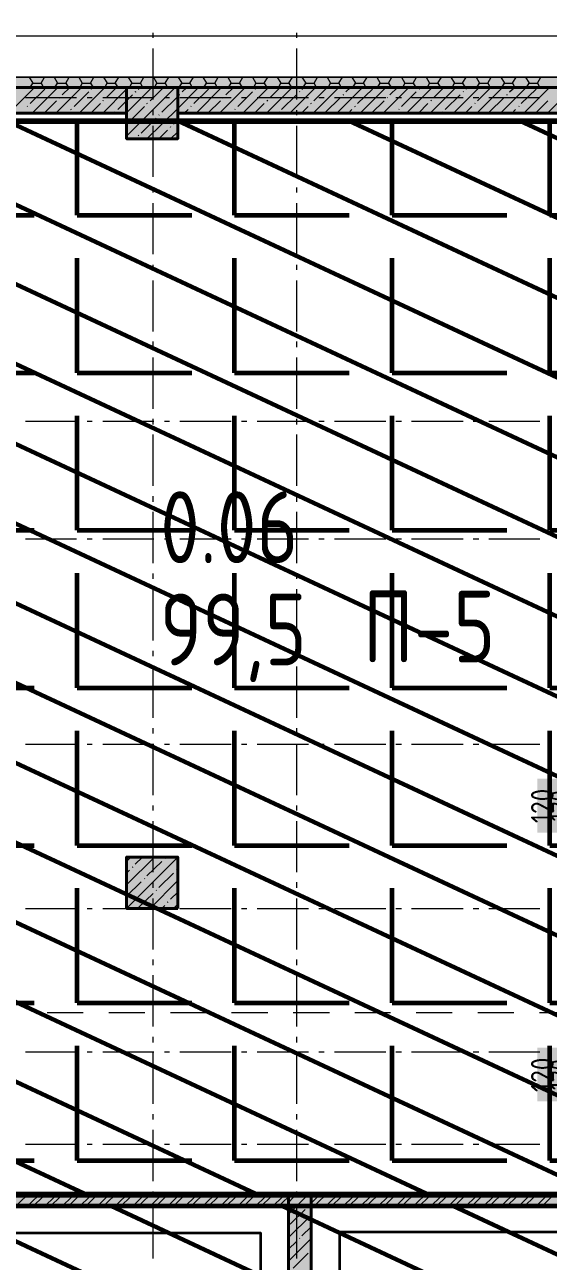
# Model space of a CAD drawing. Header units: millimetres. Extents: x -164500 to 426394, y -23753 to 102118.
# Drawn here: x -51586 to -46479, y 10530 to 22590 of the extents above; entities that cross this region are included whole.
import ezdxf

# ---------------------------------------------------------------- set-up
doc = ezdxf.new("R2010")
doc.units = ezdxf.units.MM
for name, color, linetype, lineweight in [('0) шлифовка', 5, 'Continuous', 60), ('192 подвал стенки 0.2м гидроиз', 6, 'Continuous', 60), ('389 П-1', 210, 'Continuous', 35), ('414 скб подвал', 160, 'Continuous', 60)]:
    doc.layers.add(name, color=color, linetype=linetype, lineweight=lineweight)
doc.layers.add('PDF _Геометрия', color=7, linetype='Continuous', true_color=0x1f1f1f)
doc.layers.add('PDF _Сплошная заливка', color=7, linetype='Continuous', true_color=0xffffff)
doc.layers.add('PDF _Текст', color=7, linetype='Continuous')
doc.styles.get("Standard").update_dxf_attribs({"font": 'ГОСТ тип А.ttf'})
doc.styles.add('СПДС', font='ГОСТ тип А.ttf', dxfattribs={"width": 0.9})
doc.linetypes.add('зигзаг', pattern='A,0.00254,-5.08,[131,ltypeshp.shx,S=5.08,R=0,X=-5.08,Y=0],-10.16,[131,ltypeshp.shx,S=5.08,R=180,X=5.08,Y=0],-5.08', length=20.32254)
pattern_1 = [(155, (205553.1, 26879), (-297.8825, -638.811), [])]

msp = doc.modelspace()

# ---------------------------------------------------------------- hatches: boundary and pattern name
at = {"layer": '0) шлифовка', "true_color": 0x2776bb}
h = msp.add_hatch(dxfattribs=at)
h.set_pattern_fill('ANSI31', color=152, scale=222, angle=110)
h.set_pattern_definition(pattern_1)
h.paths.add_polyline_path([(-45805.689, 11171.427), (-55345.934, 11171.427), (-55345.934, 21656.377), (-45805.689, 21656.377)])
h = msp.add_hatch(dxfattribs=at)
h.set_pattern_fill('ANSI31', color=152, scale=222, angle=110)
h.set_pattern_definition(pattern_1)
h.paths.add_polyline_path([(-31300.449, 966.076), (-66546.826, 966.076), (-66546.826, 11069.754), (-31300.449, 11069.754)])
at = {"layer": '414 скб подвал'}
h = msp.add_hatch(dxfattribs=at)
h.set_pattern_fill('ANGLE', color=256, scale=220)
h.set_pattern_definition([(0, (205553.1, 26879), (0, 1536.7), [1117.6, -419.1]), (90, (205553.1, 26879), (-1536.7, 9e-14), [1117.6, -419.1])])
h.paths.add_polyline_path([(-45805.689, 11171.427), (-55345.934, 11171.427), (-55345.934, 21656.377), (-45805.689, 21656.377)])
at = {"layer": 'PDF _Сплошная заливка', "linetype": 'зигзаг', "transparency": 33554559}
h = msp.add_hatch(color=256, dxfattribs=at)
h.paths.add_polyline_path([(-50592.757, 21728.394), (-50592.757, 21978.339), (-53448.052, 21978.339), (-53448.052, 21728.394)])
h.paths.add_polyline_path([(-50092.869, 21978.339), (-50092.869, 21728.394), (-45792.98, 21728.394), (-45792.98, 21978.339)])
h = msp.add_hatch(color=256, dxfattribs=at)
h.paths.add_polyline_path([(-49012.601, 9671.761), (-48792.328, 9671.761), (-48792.328, 11171.427), (-49012.601, 11171.427)])
h.paths.add_polyline_path([(-48792.328, 8167.859), (-49012.601, 8167.859), (-49012.601, 2965.63), (-48792.328, 2965.63)])
h = msp.add_hatch(color=256, dxfattribs=at)
h.paths.add_polyline_path([(-45572.69, 11052.809), (-45572.69, 11171.427), (-48792.311, 11171.427), (-48792.311, 11052.809)])
h.paths.add_polyline_path([(-44471.241, 11171.427), (-44471.241, 11052.809), (-44208.588, 11052.809), (-44208.588, 11171.427)])

# ---------------------------------------------------------------- linework, layer by layer
at = {"layer": '0) шлифовка'}
for points in [[(-45805.689, 11171.427), (-55345.934, 11171.427), (-55345.934, 21656.377), (-45805.689, 21656.377)], [(-31300.449, 966.076), (-66546.826, 966.076), (-66546.826, 11069.754), (-31300.449, 11069.754)]]:
    msp.add_lwpolyline(points, close=True, dxfattribs=at)
at = {"layer": '192 подвал стенки 0.2м гидроиз'}
for points in [[(-55358.643, 13971.65), (-55358.643, 21647.904), (-45792.98, 21647.904), (-45792.98, 19027.945)], [(-45792.98, 12802.419), (-45792.98, 11184.136), (-55358.643, 11184.136), (-55358.643, 11891.605)]]:
    msp.add_lwpolyline(points, dxfattribs=at)
at = {"layer": '389 П-1'}
for points in [[(-49283.475, 9751.818), (-49283.475, 10802.625), (-62030.886, 10802.625)], [(-48510.899, 9751.818), (-48510.899, 10816.268), (-31637.678, 10816.268), (-31637.678, 1118.543), (-48510.899, 1118.543), (-48510.899, 8371.204)]]:
    msp.add_lwpolyline(points, dxfattribs=at)
at = {"layer": 'PDF _Геометрия', "color": 7, "lineweight": 9}
for points in [[(-71350.84, 7718.807), (-67296.659, 7718.807), (-67296.659, -37.938), (-30550.617, -37.938), (-30550.617, 22478.227), (-35710.483, 22478.227), (-44399.223, 22478.227), (-62594.318, 22478.227), (-62594.318, 28184.582), (-71410.148, 28184.582), (-71410.148, 27782.129)], [(-50334.34, 22461.282), (-50334.34, 22512.118)], [(-48932.11, 22461.282), (-48932.11, 22512.118)], [(-50334.34, 21859.721), (-50334.34, 22359.61)], [(-48932.11, 21859.721), (-48932.11, 22359.61)], [(-53448.052, 21978.339), (-31050.505, 21978.339), (-31050.505, 461.951), (-66805.243, 461.951)], [(-51579.825, 21880.903), (-51079.937, 21880.903)], [(-50978.264, 21880.903), (-50927.428, 21880.903)], [(-50825.756, 21880.903), (-50325.867, 21880.903)], [(-50224.195, 21880.903), (-50173.359, 21880.903)], [(-50071.687, 21880.903), (-49571.798, 21880.903)], [(-49470.126, 21880.903), (-49419.29, 21880.903)], [(-49317.618, 21880.903), (-48817.729, 21880.903)], [(-48716.057, 21880.903), (-48665.221, 21880.903)], [(-48563.549, 21880.903), (-48063.66, 21880.903)], [(-47966.224, 21880.903), (-47911.152, 21880.903)], [(-47813.716, 21880.903), (-47309.591, 21880.903)], [(-47212.155, 21880.903), (-47157.083, 21880.903)], [(-47059.647, 21880.903), (-46559.758, 21880.903)], [(-50334.34, 21707.213), (-50334.34, 21758.049)], [(-48932.11, 21707.213), (-48932.11, 21758.049)], [(-50334.34, 21105.652), (-50334.34, 21605.54)], [(-48932.11, 21105.652), (-48932.11, 21605.54)], [(-50334.34, 20953.144), (-50334.34, 21003.98)], [(-48932.11, 20953.144), (-48932.11, 21003.98)], [(-50334.34, 20351.583), (-50334.34, 20851.471)], [(-48932.11, 20351.583), (-48932.11, 20851.471)], [(-50334.34, 20199.074), (-50334.34, 20249.911)], [(-48932.11, 20199.074), (-48932.11, 20249.911)], [(-50334.34, 19597.514), (-50334.34, 20097.402)], [(-48932.11, 19597.514), (-48932.11, 20097.402)], [(-50334.34, 19445.005), (-50334.34, 19500.078)], [(-48932.11, 19445.005), (-48932.11, 19500.078)], [(-50334.34, 18843.445), (-50334.34, 19343.333)], [(-48932.11, 18843.445), (-48932.11, 19343.333)], [(-51579.825, 18724.827), (-51079.937, 18724.827)], [(-50978.264, 18724.827), (-50927.428, 18724.827)], [(-50825.756, 18724.827), (-50325.867, 18724.827)], [(-50334.34, 18690.936), (-50334.34, 18746.009)], [(-50224.195, 18724.827), (-50173.359, 18724.827)], [(-50071.687, 18724.827), (-49571.798, 18724.827)], [(-49470.126, 18724.827), (-49419.29, 18724.827)], [(-49317.618, 18724.827), (-48817.729, 18724.827)], [(-48932.11, 18690.936), (-48932.11, 18746.009)], [(-48716.057, 18724.827), (-48665.221, 18724.827)], [(-48563.549, 18724.827), (-48063.66, 18724.827)], [(-47966.224, 18724.827), (-47911.152, 18724.827)], [(-47813.716, 18724.827), (-47309.591, 18724.827)], [(-47212.155, 18724.827), (-47157.083, 18724.827)], [(-47059.647, 18724.827), (-46559.758, 18724.827)], [(-50334.34, 18093.612), (-50334.34, 18593.5)], [(-48932.11, 18093.612), (-48932.11, 18593.5)], [(-50334.34, 17936.867), (-50334.34, 17991.94)], [(-48932.11, 17936.867), (-48932.11, 17991.94)], [(-50334.34, 17339.543), (-50334.34, 17839.431)], [(-48932.11, 17339.543), (-48932.11, 17839.431)], [(-51579.825, 17576.778), (-51079.937, 17576.778)], [(-50978.264, 17576.778), (-50927.428, 17576.778)], [(-50825.756, 17576.778), (-50325.867, 17576.778)], [(-50224.195, 17576.778), (-50173.359, 17576.778)], [(-50071.687, 17576.778), (-49571.798, 17576.778)], [(-49470.126, 17576.778), (-49419.29, 17576.778)], [(-49317.618, 17576.778), (-48817.729, 17576.778)], [(-48716.057, 17576.778), (-48665.221, 17576.778)], [(-48563.549, 17576.778), (-48063.66, 17576.778)], [(-47966.224, 17576.778), (-47911.152, 17576.778)], [(-47813.716, 17576.778), (-47309.591, 17576.778)], [(-47212.155, 17576.778), (-47157.083, 17576.778)], [(-47059.647, 17576.778), (-46559.758, 17576.778)], [(-50334.34, 17187.034), (-50334.34, 17237.87)], [(-48932.11, 17187.034), (-48932.11, 17237.87)], [(-50334.34, 16585.474), (-50334.34, 17085.362)], [(-48932.11, 16585.474), (-48932.11, 17085.362)], [(-50334.34, 16432.965), (-50334.34, 16483.801)], [(-48932.11, 16432.965), (-48932.11, 16483.801)], [(-50334.34, 15831.404), (-50334.34, 16331.293)], [(-48932.11, 15831.404), (-48932.11, 16331.293)], [(-50334.34, 15678.896), (-50334.34, 15729.732)], [(-48932.11, 15678.896), (-48932.11, 15729.732)], [(-51579.825, 15572.987), (-51079.937, 15572.987)], [(-50978.264, 15572.987), (-50927.428, 15572.987)], [(-50825.756, 15572.987), (-50325.867, 15572.987)], [(-50334.34, 15077.335), (-50334.34, 15577.224)], [(-50224.195, 15572.987), (-50173.359, 15572.987)], [(-50071.687, 15572.987), (-49571.798, 15572.987)], [(-49470.126, 15572.987), (-49419.29, 15572.987)], [(-49317.618, 15572.987), (-48817.729, 15572.987)], [(-48932.11, 15077.335), (-48932.11, 15577.224)], [(-48716.057, 15572.987), (-48665.221, 15572.987)], [(-48563.549, 15572.987), (-48063.66, 15572.987)], [(-47966.224, 15572.987), (-47911.152, 15572.987)], [(-47813.716, 15572.987), (-47309.591, 15572.987)], [(-47212.155, 15572.987), (-47157.083, 15572.987)], [(-47059.647, 15572.987), (-46559.758, 15572.987)], [(-50334.34, 14924.827), (-50334.34, 14975.663)], [(-48932.11, 14924.827), (-48932.11, 14975.663)], [(-50334.34, 14323.266), (-50334.34, 14823.155)], [(-48932.11, 14323.266), (-48932.11, 14823.155)], [(-50334.34, 14170.758), (-50334.34, 14225.83)], [(-48932.11, 14170.758), (-48932.11, 14225.83)], [(-50334.34, 13569.197), (-50334.34, 14069.086)], [(-48932.11, 13569.197), (-48932.11, 14069.086)], [(-51579.825, 13971.65), (-51079.937, 13971.65)], [(-50978.264, 13971.65), (-50927.428, 13971.65)], [(-50825.756, 13971.65), (-50325.867, 13971.65)], [(-50224.195, 13971.65), (-50173.359, 13971.65)], [(-50071.687, 13971.65), (-49571.798, 13971.65)], [(-49470.126, 13971.65), (-49419.29, 13971.65)], [(-49317.618, 13971.65), (-48817.729, 13971.65)], [(-48716.057, 13971.65), (-48665.221, 13971.65)], [(-48563.549, 13971.65), (-48063.66, 13971.65)], [(-47966.224, 13971.65), (-47911.152, 13971.65)], [(-47813.716, 13971.65), (-47309.591, 13971.65)], [(-47212.155, 13971.65), (-47157.083, 13971.65)], [(-47059.647, 13971.65), (-46559.758, 13971.65)], [(-50334.34, 13416.689), (-50334.34, 13471.761)], [(-48932.11, 13416.689), (-48932.11, 13471.761)], [(-50334.34, 12819.364), (-50334.34, 13319.253)], [(-48932.11, 12819.364), (-48932.11, 13319.253)], [(-50334.34, 12662.62), (-50334.34, 12717.692)], [(-48932.11, 12662.62), (-48932.11, 12717.692)], [(-51579.825, 12573.656), (-51079.937, 12573.656)], [(-50978.264, 12573.656), (-50927.428, 12573.656)], [(-50825.756, 12573.656), (-50325.867, 12573.656)], [(-50334.34, 12065.295), (-50334.34, 12565.184)], [(-50224.195, 12573.656), (-50173.359, 12573.656)], [(-50071.687, 12573.656), (-49571.798, 12573.656)], [(-49470.126, 12573.656), (-49419.29, 12573.656)], [(-49317.618, 12573.656), (-48817.729, 12573.656)], [(-48932.11, 12065.295), (-48932.11, 12565.184)], [(-48716.057, 12573.656), (-48665.221, 12573.656)], [(-48563.549, 12573.656), (-48063.66, 12573.656)], [(-47966.224, 12573.656), (-47911.152, 12573.656)], [(-47813.716, 12573.656), (-47309.591, 12573.656)], [(-47212.155, 12573.656), (-47157.083, 12573.656)], [(-47059.647, 12573.656), (-46559.758, 12573.656)], [(-50334.34, 11912.787), (-50334.34, 11963.623)], [(-48932.11, 11912.787), (-48932.11, 11963.623)], [(-50334.34, 11311.226), (-50334.34, 11811.115)], [(-48932.11, 11311.226), (-48932.11, 11811.115)], [(-51579.825, 11671.315), (-51079.937, 11671.315)], [(-50978.264, 11671.315), (-50927.428, 11671.315)], [(-50825.756, 11671.315), (-50325.867, 11671.315)], [(-50224.195, 11671.315), (-50173.359, 11671.315)], [(-50071.687, 11671.315), (-49571.798, 11671.315)], [(-49470.126, 11671.315), (-49419.29, 11671.315)], [(-49317.618, 11671.315), (-48817.729, 11671.315)], [(-48716.057, 11671.315), (-48665.221, 11671.315)], [(-48563.549, 11671.315), (-48063.66, 11671.315)], [(-47966.224, 11671.315), (-47911.152, 11671.315)], [(-47813.716, 11671.315), (-47309.591, 11671.315)], [(-47212.155, 11671.315), (-47157.083, 11671.315)], [(-47059.647, 11671.315), (-46559.758, 11671.315)], [(-50334.34, 11158.718), (-50334.34, 11209.554)], [(-48932.11, 11158.718), (-48932.11, 11209.554)], [(-51579.825, 11069.754), (-51079.937, 11069.754)], [(-50978.264, 11069.754), (-50927.428, 11069.754)], [(-50825.756, 11069.754), (-50325.867, 11069.754)], [(-50334.34, 10557.157), (-50334.34, 11057.045)], [(-50224.195, 11069.754), (-50173.359, 11069.754)], [(-50071.687, 11069.754), (-49571.798, 11069.754)], [(-49470.126, 11069.754), (-49419.29, 11069.754)], [(-49317.618, 11069.754), (-48817.729, 11069.754)], [(-48932.11, 10557.157), (-48932.11, 11057.045)], [(-48716.057, 11069.754), (-48665.221, 11069.754)], [(-48563.549, 11069.754), (-48063.66, 11069.754)], [(-47966.224, 11069.754), (-47911.152, 11069.754)], [(-47813.716, 11069.754), (-47309.591, 11069.754)], [(-47212.155, 11069.754), (-47157.083, 11069.754)], [(-47059.647, 11069.754), (-46559.758, 11069.754)]]:
    msp.add_lwpolyline(points, dxfattribs=at)
msp.add_lwpolyline([(-30948.833, 22080.011), (-30948.833, 461.951), (-30948.833, 22080.011), (-31050.505, 22080.011), (-62992.534, 22080.011), (-31050.505, 22080.011)], close=True, dxfattribs=at)
at = {"layer": 'PDF _Геометрия', "color": 251, "lineweight": 9, "true_color": 0x4a4a4a}
for points in [[(-51541.698, 22080.011), (-51507.807, 22020.702), (-51427.317, 22020.702), (-51401.899, 21978.339)], [(-51427.317, 22020.702), (-51393.426, 22080.011)], [(-51300.226, 22080.011), (-51266.336, 22020.702), (-51185.845, 22020.702), (-51160.427, 21978.339)], [(-51185.845, 22020.702), (-51151.954, 22080.011)], [(-51058.755, 22080.011), (-51024.864, 22020.702), (-50944.374, 22020.702), (-50918.955, 21978.339)], [(-50944.374, 22020.702), (-50910.483, 22080.011)], [(-50817.283, 22080.011), (-50783.392, 22020.702), (-50702.902, 22020.702), (-50677.484, 21978.339)], [(-50702.902, 22020.702), (-50669.011, 22080.011)], [(-50575.812, 22080.011), (-50541.921, 22020.702), (-50457.194, 22020.702), (-50436.012, 21978.339)], [(-50457.194, 22020.702), (-50423.303, 22080.011)], [(-50330.104, 22080.011), (-50296.213, 22020.702), (-50215.722, 22020.702), (-50194.541, 21978.339)], [(-50215.722, 22020.702), (-50181.832, 22080.011)], [(-50088.632, 22080.011), (-50054.741, 22020.702), (-49974.251, 22020.702), (-49953.069, 21978.339)], [(-49974.251, 22020.702), (-49940.36, 22080.011)], [(-49847.161, 22080.011), (-49813.27, 22020.702), (-49732.779, 22020.702), (-49707.361, 21978.339)], [(-49732.779, 22020.702), (-49698.889, 22080.011)], [(-49605.689, 22080.011), (-49571.798, 22020.702), (-49491.308, 22020.702), (-49465.89, 21978.339)], [(-49491.308, 22020.702), (-49457.417, 22080.011)], [(-49364.217, 22080.011), (-49330.327, 22020.702), (-49249.836, 22020.702), (-49224.418, 21978.339)], [(-49249.836, 22020.702), (-49215.945, 22080.011)], [(-49122.746, 22080.011), (-49088.855, 22020.702), (-49008.365, 22020.702), (-48982.947, 21978.339)], [(-49008.365, 22020.702), (-48974.474, 22080.011)], [(-48881.274, 22080.011), (-48843.147, 22020.702), (-48762.657, 22020.702), (-48741.475, 21978.339)], [(-48762.657, 22020.702), (-48728.766, 22080.011)], [(-48635.566, 22080.011), (-48601.676, 22020.702), (-48521.185, 22020.702), (-48500.003, 21978.339)], [(-48521.185, 22020.702), (-48487.294, 22080.011)], [(-48394.095, 22080.011), (-48360.204, 22020.702), (-48279.714, 22020.702), (-48258.532, 21978.339)], [(-48279.714, 22020.702), (-48245.823, 22080.011)], [(-48152.623, 22080.011), (-48118.733, 22020.702), (-48038.242, 22020.702), (-48012.824, 21978.339)], [(-48038.242, 22020.702), (-48004.351, 22080.011)], [(-47911.152, 22080.011), (-47877.261, 22020.702), (-47796.77, 22020.702), (-47771.352, 21978.339)], [(-47796.77, 22020.702), (-47762.88, 22080.011)], [(-47669.68, 22080.011), (-47635.789, 22020.702), (-47555.299, 22020.702), (-47529.881, 21978.339)], [(-47555.299, 22020.702), (-47521.408, 22080.011)], [(-47428.209, 22080.011), (-47394.318, 22020.702), (-47313.827, 22020.702), (-47288.409, 21978.339)], [(-47313.827, 22020.702), (-47279.937, 22080.011)], [(-47182.501, 22080.011), (-47148.61, 22020.702), (-47068.119, 22020.702), (-47046.938, 21978.339)], [(-47068.119, 22020.702), (-47034.229, 22080.011)], [(-46941.029, 22080.011), (-46907.138, 22020.702), (-46826.648, 22020.702), (-46805.466, 21978.339)], [(-46826.648, 22020.702), (-46792.757, 22080.011)], [(-46699.557, 22080.011), (-46665.667, 22020.702), (-46585.176, 22020.702), (-46559.758, 21978.339)], [(-46585.176, 22020.702), (-46551.285, 22080.011)], [(-51533.225, 21978.339), (-51507.807, 22020.702)], [(-51291.754, 21978.339), (-51266.336, 22020.702)], [(-51046.046, 21978.339), (-51024.864, 22020.702)], [(-50804.574, 21978.339), (-50783.392, 22020.702)], [(-50563.103, 21978.339), (-50541.921, 22020.702)], [(-50321.631, 21978.339), (-50296.213, 22020.702)], [(-50080.159, 21978.339), (-50054.741, 22020.702)], [(-49838.688, 21978.339), (-49813.27, 22020.702)], [(-49597.216, 21978.339), (-49571.798, 22020.702)], [(-49351.508, 21978.339), (-49330.327, 22020.702)], [(-49110.037, 21978.339), (-49088.855, 22020.702)], [(-48868.565, 21978.339), (-48843.147, 22020.702)], [(-48627.094, 21978.339), (-48601.676, 22020.702)], [(-48385.622, 21978.339), (-48360.204, 22020.702)], [(-48144.151, 21978.339), (-48118.733, 22020.702)], [(-47898.443, 21978.339), (-47877.261, 22020.702)], [(-47656.971, 21978.339), (-47635.789, 22020.702)], [(-47415.5, 21978.339), (-47394.318, 22020.702)], [(-47174.028, 21978.339), (-47148.61, 22020.702)], [(-46932.556, 21978.339), (-46907.138, 22020.702)], [(-46691.085, 21978.339), (-46665.667, 22020.702)]]:
    msp.add_lwpolyline(points, dxfattribs=at)
at = {"layer": 'PDF _Геометрия', "color": 7, "lineweight": 40}
for points in [[(-50092.869, 21728.394), (-45792.98, 21728.394), (-45792.98, 21978.339), (-53448.052, 21978.339)], [(-53448.052, 21728.394), (-50592.757, 21728.394)]]:
    msp.add_lwpolyline(points, dxfattribs=at)
at = {"layer": 'PDF _Геометрия', "lineweight": 9}
for points in [[(-51740.806, 21728.394), (-51490.862, 21978.339)], [(-51533.225, 21821.594), (-51389.19, 21961.393)], [(-51512.044, 21728.394), (-51262.099, 21978.339)], [(-51283.281, 21728.394), (-51033.337, 21978.339)], [(-51219.736, 21906.321), (-51147.718, 21978.339)], [(-51054.518, 21728.394), (-50804.574, 21978.339)], [(-50935.901, 21961.393), (-50931.665, 21969.866)], [(-50825.756, 21728.394), (-50592.757, 21961.393), (-50575.812, 21978.339)], [(-50791.865, 21876.666), (-50690.193, 21978.339)], [(-50596.993, 21728.394), (-50592.757, 21732.631), (-50347.049, 21978.339)], [(-50592.757, 21503.868), (-50118.287, 21978.339)], [(-50478.376, 21961.393), (-50461.43, 21978.339)], [(-50393.649, 21478.45), (-50092.869, 21774.994), (-49889.524, 21978.339)], [(-50363.995, 21847.012), (-50232.668, 21978.339)], [(-50050.505, 21935.975), (-50003.905, 21978.339)], [(-49936.124, 21821.594), (-49792.088, 21961.393)], [(-49914.942, 21728.394), (-49664.998, 21978.339)], [(-49686.18, 21728.394), (-49436.235, 21978.339)], [(-49622.634, 21906.321), (-49550.617, 21978.339)], [(-49457.417, 21728.394), (-49207.473, 21978.339)], [(-49334.563, 21961.393), (-49330.327, 21969.866)], [(-49228.654, 21728.394), (-48978.71, 21978.339)], [(-49194.764, 21876.666), (-49093.091, 21978.339)], [(-48999.892, 21728.394), (-48749.948, 21978.339)], [(-48881.274, 21961.393), (-48864.329, 21978.339)], [(-48771.129, 21728.394), (-48521.185, 21978.339)], [(-48766.893, 21847.012), (-48635.566, 21978.339)], [(-48542.367, 21728.394), (-48292.423, 21978.339)], [(-48453.404, 21935.975), (-48406.804, 21978.339)], [(-48339.022, 21821.594), (-48194.987, 21961.393)], [(-48313.604, 21728.394), (-48063.66, 21978.339)], [(-48089.078, 21728.394), (-47839.134, 21978.339)], [(-48025.533, 21906.321), (-47949.279, 21978.339)], [(-47860.316, 21728.394), (-47610.371, 21978.339)], [(-47737.462, 21961.393), (-47733.225, 21969.866)], [(-47631.553, 21728.394), (-47381.609, 21978.339)], [(-47597.662, 21876.666), (-47495.99, 21978.339)], [(-47402.79, 21728.394), (-47152.846, 21978.339)], [(-47284.173, 21961.393), (-47267.228, 21978.339)], [(-47174.028, 21728.394), (-46924.084, 21978.339)], [(-47169.792, 21847.012), (-47038.465, 21978.339)], [(-46945.265, 21728.394), (-46695.321, 21978.339)], [(-46856.302, 21935.975), (-46809.702, 21978.339)], [(-46741.921, 21821.594), (-46597.885, 21961.393)], [(-46716.503, 21728.394), (-46466.559, 21978.339)], [(-46487.74, 21728.394), (-46237.796, 21978.339)], [(-51397.662, 21728.394), (-51274.808, 21847.012)], [(-51249.39, 21876.666), (-51245.154, 21880.903)], [(-51105.355, 21791.94), (-50961.319, 21935.975)], [(-50821.52, 21847.012), (-50817.283, 21855.485)], [(-50677.484, 21762.285), (-50592.757, 21847.012), (-50533.448, 21906.321)], [(-50508.03, 21935.975), (-50499.557, 21940.212)], [(-50249.613, 21736.867), (-50105.578, 21876.666)], [(-50080.159, 21906.321), (-50071.687, 21910.557)], [(-49800.561, 21728.394), (-49677.707, 21847.012)], [(-49652.289, 21876.666), (-49643.816, 21880.903)], [(-49508.253, 21791.94), (-49364.217, 21935.975)], [(-49224.418, 21847.012), (-49215.945, 21855.485)], [(-49080.382, 21762.285), (-48936.347, 21906.321)], [(-48906.692, 21935.975), (-48902.456, 21940.212)], [(-48652.512, 21736.867), (-48508.476, 21876.666)], [(-48478.822, 21906.321), (-48474.585, 21910.557)], [(-48203.459, 21728.394), (-48080.605, 21847.012)], [(-48050.951, 21876.666), (-48046.715, 21880.903)], [(-47911.152, 21791.94), (-47767.116, 21935.975)], [(-47623.08, 21847.012), (-47618.844, 21855.485)], [(-47483.281, 21762.285), (-47339.245, 21906.321)], [(-47309.591, 21935.975), (-47305.355, 21940.212)], [(-47055.41, 21736.867), (-46911.375, 21876.666)], [(-46881.72, 21906.321), (-46877.484, 21910.557)], [(-46602.122, 21728.394), (-46483.504, 21847.012)], [(-51562.88, 21791.94), (-51558.643, 21796.176)], [(-51168.9, 21728.394), (-51164.663, 21736.867)], [(-51135.009, 21762.285), (-51130.773, 21766.521)], [(-50940.137, 21728.394), (-50846.938, 21821.594)], [(-50707.138, 21736.867), (-50702.902, 21741.103)], [(-50563.103, 21647.904), (-50419.067, 21791.94)], [(-50393.649, 21821.594), (-50389.413, 21825.83)], [(-50279.268, 21707.213), (-50275.031, 21711.449)], [(-50029.323, 21728.394), (-49991.196, 21762.285)], [(-49965.778, 21791.94), (-49961.542, 21796.176)], [(-49571.798, 21728.394), (-49563.326, 21736.867)], [(-49537.908, 21762.285), (-49533.671, 21766.521)], [(-49343.036, 21728.394), (-49249.836, 21821.594)], [(-49110.037, 21736.867), (-49101.564, 21741.103)], [(-48885.511, 21728.394), (-48821.966, 21791.94)], [(-48796.547, 21821.594), (-48788.075, 21825.83)], [(-48427.986, 21728.394), (-48394.095, 21762.285)], [(-48364.44, 21791.94), (-48360.204, 21796.176)], [(-47974.697, 21728.394), (-47966.224, 21736.867)], [(-47936.57, 21762.285), (-47932.333, 21766.521)], [(-47745.934, 21728.394), (-47652.735, 21821.594)], [(-47508.699, 21736.867), (-47504.463, 21741.103)], [(-47288.409, 21728.394), (-47224.864, 21791.94)], [(-47195.21, 21821.594), (-47190.973, 21825.83)], [(-46830.884, 21728.394), (-46796.993, 21762.285)], [(-46767.339, 21791.94), (-46763.103, 21796.176)], [(-50592.757, 21622.486), (-50588.521, 21626.722)], [(-50448.721, 21533.523), (-50304.686, 21677.558)], [(-50164.886, 21592.831), (-50160.65, 21597.068)], [(-50135.232, 21622.486), (-50092.869, 21660.613)], [(-50478.376, 21508.105), (-50474.139, 21512.341)], [(-50279.268, 21478.45), (-50194.541, 21563.177)], [(-50164.886, 21478.45), (-50092.869, 21546.232)], [(-50592.757, 14429.175), (-50550.394, 14471.538)], [(-50592.757, 14200.412), (-50321.631, 14471.538)], [(-50592.757, 13971.65), (-50092.869, 14471.538)], [(-50533.448, 14374.102), (-50529.212, 14378.339)], [(-50508.03, 14403.757), (-50436.012, 14471.538)], [(-50393.649, 14289.375), (-50249.613, 14429.175)], [(-50219.959, 14458.829), (-50215.722, 14463.065)], [(-50592.757, 14314.793), (-50563.103, 14344.448)], [(-50419.067, 14259.721), (-50414.831, 14263.957)], [(-50363.995, 13971.65), (-50092.869, 14242.776)], [(-50279.268, 14174.994), (-50135.232, 14314.793)], [(-50105.578, 14344.448), (-50101.341, 14348.684)], [(-50592.757, 14090.267), (-50448.721, 14230.067)], [(-50478.376, 13975.886), (-50334.34, 14115.685)], [(-50304.686, 14145.34), (-50300.449, 14149.576)], [(-50164.886, 14060.613), (-50092.869, 14128.394)], [(-50249.613, 13971.65), (-50219.959, 14001.304)], [(-50194.541, 14030.958), (-50186.068, 14035.195)], [(-50135.232, 13971.65), (-50092.869, 14014.013)], [(-49012.601, 10989.264), (-48830.438, 11171.427)], [(-49012.601, 11103.645), (-48966.001, 11150.245)], [(-49012.601, 10760.501), (-48792.311, 10980.791)], [(-48995.656, 10891.828), (-48851.62, 11035.864)], [(-48821.966, 11065.518), (-48817.729, 11069.754)], [(-48796.547, 11090.936), (-48792.311, 11095.173)], [(-48881.274, 10777.447), (-48792.311, 10866.41)], [(-49012.601, 10531.739), (-48792.311, 10752.029)], [(-48906.692, 10752.029), (-48902.456, 10756.265)], [(-49012.601, 10646.12), (-48936.347, 10722.374)], [(-48796.547, 10637.647), (-48792.311, 10637.647)], [(-48966.001, 10463.957), (-48821.966, 10607.993)]]:
    msp.add_lwpolyline(points, dxfattribs=at)
at = {"layer": 'PDF _Геометрия', "color": 7, "lineweight": 40}
for points in [[(-50092.869, 21978.339), (-50592.757, 21978.339), (-50592.757, 21478.45), (-50092.869, 21478.45)], [(-50092.869, 13971.65), (-50092.869, 14471.538), (-50592.757, 14471.538), (-50592.757, 13971.65)], [(-49012.601, 11171.427), (-49012.601, 9671.761), (-48792.311, 9671.761), (-48792.311, 11171.427)]]:
    msp.add_lwpolyline(points, close=True, dxfattribs=at)
at = {"layer": 'PDF _Геометрия', "color": 16, "lineweight": 9, "true_color": 0x800000}
for points in [[(-45670.126, 11171.427), (-45670.126, 12921.037), (-45792.98, 12921.037), (-46191.196, 12921.037), (-46191.196, 14471.538), (-45089.747, 14471.538), (-45089.747, 14594.392), (-45670.126, 14594.392), (-45670.126, 17576.778), (-45792.98, 17576.778), (-45792.98, 14594.392), (-46309.814, 14594.392), (-46309.814, 14471.538), (-46309.814, 12802.419), (-46191.196, 12802.419), (-45792.98, 12802.419), (-45792.98, 11171.427), (-48792.311, 11171.427), (-48792.311, 11052.809), (-45572.69, 11052.809), (-45572.69, 11171.427)], [(-54536.793, 11052.809), (-49012.601, 11052.809), (-49012.601, 11171.427), (-54536.793, 11171.427)]]:
    msp.add_lwpolyline(points, close=True, dxfattribs=at)
at = {"layer": 'PDF _Геометрия', "color": 8, "lineweight": 9, "true_color": 0x808080}
for points in [[(-51368.008, 12954.927), (-51016.391, 12954.927)], [(-50766.447, 12954.927), (-50414.831, 12954.927)], [(-50164.886, 12954.927), (-49817.506, 12954.927)], [(-49567.562, 12954.927), (-49215.945, 12954.927)], [(-48966.001, 12954.927), (-48614.385, 12954.927)], [(-48364.44, 12954.927), (-48017.06, 12954.927)], [(-47767.116, 12954.927), (-47415.5, 12954.927)], [(-47165.555, 12954.927), (-46813.939, 12954.927)], [(-46563.995, 12954.927), (-46212.378, 12954.927)]]:
    msp.add_lwpolyline(points, dxfattribs=at)
at = {"layer": 'PDF _Геометрия', "color": 15, "lineweight": 9, "true_color": 0xa54a4a}
for points in [[(-51689.97, 11052.809), (-51567.116, 11171.427)], [(-51575.589, 11052.809), (-51452.735, 11171.427)], [(-51516.28, 11052.809), (-51397.662, 11171.427)], [(-51401.899, 11052.809), (-51283.281, 11171.427)], [(-51346.826, 11052.809), (-51228.209, 11171.427)], [(-51232.445, 11052.809), (-51113.827, 11171.427)], [(-51173.136, 11052.809), (-51054.518, 11171.427)], [(-51062.991, 11052.809), (-50940.137, 11171.427)], [(-51003.682, 11052.809), (-50885.065, 11171.427)], [(-50889.301, 11052.809), (-50770.683, 11171.427)], [(-50834.229, 11052.809), (-50711.375, 11171.427)], [(-50719.847, 11052.809), (-50596.993, 11171.427)], [(-50660.539, 11052.809), (-50541.921, 11171.427)], [(-50546.157, 11052.809), (-50427.54, 11171.427)], [(-50491.085, 11052.809), (-50368.231, 11171.427)], [(-50376.704, 11052.809), (-50258.086, 11171.427)], [(-50317.395, 11052.809), (-50198.777, 11171.427)], [(-50203.013, 11052.809), (-50084.396, 11171.427)], [(-50147.941, 11052.809), (-50029.323, 11171.427)], [(-50033.56, 11052.809), (-49914.942, 11171.427)], [(-49978.487, 11052.809), (-49855.633, 11171.427)], [(-49864.106, 11052.809), (-49741.252, 11171.427)], [(-49804.797, 11052.809), (-49686.18, 11171.427)], [(-49690.416, 11052.809), (-49571.798, 11171.427)], [(-49635.343, 11052.809), (-49512.489, 11171.427)], [(-49520.962, 11052.809), (-49402.345, 11171.427)], [(-49461.653, 11052.809), (-49343.036, 11171.427)], [(-49347.272, 11052.809), (-49228.654, 11171.427)], [(-49292.2, 11052.809), (-49173.582, 11171.427)], [(-49177.818, 11052.809), (-49059.201, 11171.427)], [(-49122.746, 11052.809), (-49012.601, 11158.718)], [(-48792.311, 11095.173), (-48716.057, 11171.427)], [(-48779.602, 11052.809), (-48656.748, 11171.427)], [(-48665.221, 11052.809), (-48542.367, 11171.427)], [(-48605.912, 11052.809), (-48487.294, 11171.427)], [(-48491.531, 11052.809), (-48372.913, 11171.427)], [(-48436.458, 11052.809), (-48317.841, 11171.427)], [(-48322.077, 11052.809), (-48203.459, 11171.427)], [(-48267.005, 11052.809), (-48144.151, 11171.427)], [(-48152.623, 11052.809), (-48029.769, 11171.427)], [(-48093.314, 11052.809), (-47974.697, 11171.427)], [(-47978.933, 11052.809), (-47860.316, 11171.427)], [(-47923.861, 11052.809), (-47801.007, 11171.427)], [(-47809.479, 11052.809), (-47686.625, 11171.427)], [(-47750.171, 11052.809), (-47631.553, 11171.427)], [(-47635.789, 11052.809), (-47517.172, 11171.427)], [(-47580.717, 11052.809), (-47462.099, 11171.427)], [(-47466.336, 11052.809), (-47347.718, 11171.427)], [(-47407.027, 11052.809), (-47288.409, 11171.427)], [(-47296.882, 11052.809), (-47174.028, 11171.427)], [(-47237.573, 11052.809), (-47118.955, 11171.427)], [(-47123.192, 11052.809), (-47004.574, 11171.427)], [(-47068.119, 11052.809), (-46945.265, 11171.427)], [(-46953.738, 11052.809), (-46830.884, 11171.427)], [(-46894.429, 11052.809), (-46775.812, 11171.427)], [(-46780.048, 11052.809), (-46661.43, 11171.427)], [(-46724.976, 11052.809), (-46602.122, 11171.427)], [(-46610.594, 11052.809), (-46491.977, 11171.427)], [(-46551.285, 11052.809), (-46432.668, 11171.427)]]:
    msp.add_lwpolyline(points, dxfattribs=at)
at = {"layer": 'PDF _Сплошная заливка', "linetype": 'зигзаг', "lineweight": 5, "transparency": 33554559}
for points in [[(-62992.534, 22080.011), (-62992.534, 21978.339), (-31050.505, 22080.011), (-31050.505, 21978.339)], [(-50592.757, 21978.339), (-50592.757, 21478.45), (-50092.885, 21978.339), (-50092.885, 21478.45)], [(-50592.757, 14471.538), (-50592.757, 13971.65), (-50092.885, 14471.538), (-50092.885, 13971.65)], [(-54536.793, 11171.427), (-54536.793, 11052.809), (-49012.601, 11171.427), (-49012.601, 11052.809)]]:
    msp.add_solid(points, dxfattribs=at)

# ---------------------------------------------------------------- texts
at = {"char_height": 700, "attachment_point": 4}
for s, insert in [('0.06', (-50264.281, 17689.176)), ('99,5', (-50268.516, 16610.553)), ('П-5', (-48288.641, 16720.546))]:
    msp.add_mtext(s, dxfattribs=dict(at, insert=insert))
at = {"linetype": 'зигзаг', "char_height": 222.8704, "attachment_point": 4, "rotation": 90, "style": 'СПДС', "bg_fill": 1, "box_fill_scale": 1.5, "bg_fill_color": 7, "bg_fill_true_color": 16777215, "bg_fill_transparency": 0}
for insert in [(-46362.361, 14822.179), (-46362.361, 12199.776)]:
    msp.add_mtext('120', dxfattribs=dict(at, insert=insert))
at = {"layer": 'PDF _Текст', "linetype": 'зигзаг', "char_height": 222.8704, "attachment_point": 4, "rotation": 90}
for insert in [(-46535.803, 14803.026), (-46535.803, 12180.624)]:
    msp.add_mtext('120', dxfattribs=dict(at, insert=insert))

doc.saveas('drawing.dxf')
